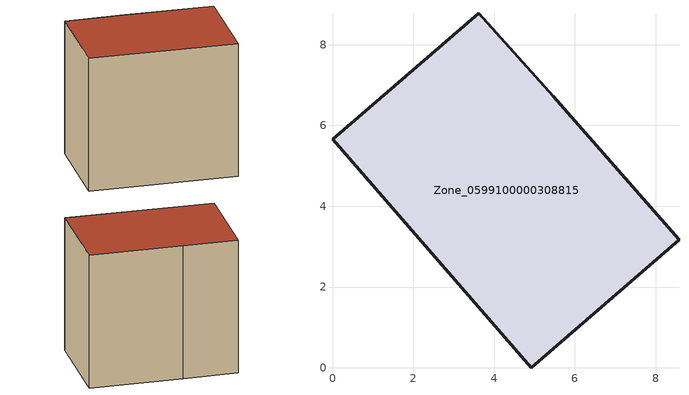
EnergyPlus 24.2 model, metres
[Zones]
Zone_0599100000308815
 floor ground (C_G): 8.58,3.17 4.92,0 0,5.66 3.62,8.78 5.47,6.72 z0
 wall outside (C_F): 4.92,0 8.58,3.17 5.47,6.72 3.62,8.78 0,5.66 4.92,0 z0:6.99
 roof outside (C_R): 5.47,6.72 3.62,8.78 0,5.66 4.92,0 8.58,3.17 z6.99
[BUILDING]
Pand.0599100000308815: North Axis=0; Terrain=City; Loads Convergence Tolerance Value=0.04; Temperature Convergence Tolerance Value=0.4; Solar Distribution=FullExterior; Maximum Number of Warmup Days=25; Minimum Number of Warmup Days=1
[Site:Location]
Rotterdam.The.Hague.AP_ZH_NLD Design_Conditions: Latitude=51.96; Longitude=4.45; Time Zone=1; Elevation=-4.5
[SITE:GROUNDTEMPERATURE:BUILDINGSURFACE]
18, 18, 18, 18, 18, 18, 18, 18, 18, 18, 18, 18
[MATERIAL] Thermal Absorptance=0.9; Solar Absorptance=0.7; Visible Absorptance=0.7
Name | Roughness | Thickness | Conductivity | Density | Specific Heat
G.TC.1946 | MediumSmooth | 0.15 | 1 | 540 | 1210
F.TC.1946 | Rough | 0.3 | 0.857143 | 1920 | 840
R.TC.1946 | MediumRough | 0.2 | 0.909091 | 1500 | 1000
[CONSTRUCTION]
C_G: G.TC.1946
C_F: F.TC.1946
C_R: R.TC.1946
[ZONE]
Zone_0599100000308815: Type=1; Multiplier=1; Ceiling Height=Autocalculate; Volume=Autocalculate; Floor Area=autocalculate; Part of Total Floor Area=Yes
[ZONEINFILTRATION:DESIGNFLOWRATE]
Infil_Zone_0599100000308815: Zone or ZoneList or Space or SpaceList=Zone_0599100000308815; Schedule=AlwaysOn; Design Flow Rate Calculation Method=Flow/Area; Flow Rate per Floor Area=0.003; Constant Term Coefficient=1; Temperature Term Coefficient=0; Velocity Term Coefficient=0; Velocity Squared Term Coefficient=0
[HVACTEMPLATE:ZONE:IDEALLOADSAIRSYSTEM]
Zone_0599100000308815: Maximum Heating Supply Air Temperature=50; Minimum Cooling Supply Air Temperature=13; Maximum Heating Supply Air Humidity Ratio=0.0156; Minimum Cooling Supply Air Humidity Ratio=0.0077; Heating Limit=NoLimit; Cooling Limit=NoLimit; Dehumidification Control Type=ConstantSensibleHeatRatio; Cooling Sensible Heat Ratio=0.7; Dehumidification Setpoint=60; Humidification Control Type=None; Humidification Setpoint=30; Outdoor Air Method=None; Outdoor Air Flow Rate per Person=0.00944; Outdoor Air Flow Rate per Zone Floor Area=0; Outdoor Air Flow Rate per Zone=0; Demand Controlled Ventilation Type=None; Outdoor Air Economizer Type=NoEconomizer; Heat Recovery Type=None; Sensible Heat Recovery Effectiveness=0.7; Latent Heat Recovery Effectiveness=0.65
[ZONECONTROL:THERMOSTAT]
ThermostatControl_Zone_0599100000308815: Zone or ZoneList=Zone_0599100000308815; Control Type Schedule=DualSetpointControlType; Control 1=Thermostat_Zone_0599100000308815; Temperature Difference Between Cutout And Setpoint=0
[THERMOSTATSETPOINT:DUALSETPOINT]
Thermostat_Zone_0599100000308815: Heating Setpoint Temperature Schedule=HeatingSetpoint_Zone_0599100000308815; Cooling Setpoint Temperature Schedule=CoolingSetpoint_Zone_0599100000308815
[SCHEDULE:COMPACT]
HeatingSetpoint_Zone_0599100000308815: Through: 12/31, For: AllDays, Until: 24:00, 21
CoolingSetpoint_Zone_0599100000308815: Through: 12/31, For: AllDays, Until: 24:00, 24
DualSetpointControlType: Through: 12/31, For: AllDays, Until: 24:00, 4
AlwaysOn: Through: 12/31, For: AllDays, Until: 24:00, 1
